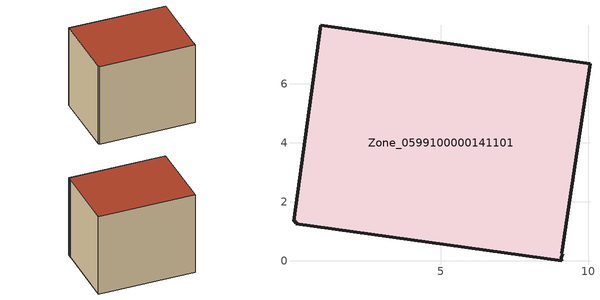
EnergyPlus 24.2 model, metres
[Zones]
Zone_0599100000141101
 floor ground (C_G): 9.14,0.24 9.07,0.11 9.1,0 0.09,1.25 0.1,1.33 0.01,1.34 0.94,7.99 10.05,6.68 9.09,0.26 z0
 wall outside (C_F): 10.05,6.68 0.94,7.99 0.01,1.34 0.1,1.33 0.09,1.25 9.1,0 9.07,0.11 9.14,0.24 9.09,0.26 10.05,6.68 z0:8.1
 roof outside (C_R): 9.09,0.26 10.05,6.68 0.94,7.99 0.01,1.34 0.1,1.33 0.09,1.25 9.1,0 9.07,0.11 9.14,0.24 z8.1
[BUILDING]
Pand.0599100000141101: North Axis=0; Terrain=City; Loads Convergence Tolerance Value=0.04; Temperature Convergence Tolerance Value=0.4; Solar Distribution=FullExterior; Maximum Number of Warmup Days=25; Minimum Number of Warmup Days=1
[Site:Location]
Rotterdam.The.Hague.AP_ZH_NLD Design_Conditions: Latitude=51.96; Longitude=4.45; Time Zone=1; Elevation=-4.5
[SITE:GROUNDTEMPERATURE:BUILDINGSURFACE]
18, 18, 18, 18, 18, 18, 18, 18, 18, 18, 18, 18
[MATERIAL] Thermal Absorptance=0.9; Solar Absorptance=0.7; Visible Absorptance=0.7
Name | Roughness | Thickness | Conductivity | Density | Specific Heat
G.TC.1946-1964 | MediumSmooth | 0.15 | 1 | 540 | 1210
F.TC.1946-1964 | Rough | 0.3 | 0.857143 | 1920 | 840
R.TC.1946-1964 | MediumRough | 0.2 | 0.235294 | 1500 | 1000
[CONSTRUCTION]
C_G: G.TC.1946-1964
C_F: F.TC.1946-1964
C_R: R.TC.1946-1964
[ZONE]
Zone_0599100000141101: Type=1; Multiplier=1; Ceiling Height=Autocalculate; Volume=Autocalculate; Floor Area=autocalculate; Part of Total Floor Area=Yes
[ZONEINFILTRATION:DESIGNFLOWRATE]
Infil_Zone_0599100000141101: Zone or ZoneList or Space or SpaceList=Zone_0599100000141101; Schedule=AlwaysOn; Design Flow Rate Calculation Method=Flow/Area; Flow Rate per Floor Area=0.003; Constant Term Coefficient=1; Temperature Term Coefficient=0; Velocity Term Coefficient=0; Velocity Squared Term Coefficient=0
[HVACTEMPLATE:ZONE:IDEALLOADSAIRSYSTEM]
Zone_0599100000141101: Maximum Heating Supply Air Temperature=50; Minimum Cooling Supply Air Temperature=13; Maximum Heating Supply Air Humidity Ratio=0.0156; Minimum Cooling Supply Air Humidity Ratio=0.0077; Heating Limit=NoLimit; Cooling Limit=NoLimit; Dehumidification Control Type=ConstantSensibleHeatRatio; Cooling Sensible Heat Ratio=0.7; Dehumidification Setpoint=60; Humidification Control Type=None; Humidification Setpoint=30; Outdoor Air Method=None; Outdoor Air Flow Rate per Person=0.00944; Outdoor Air Flow Rate per Zone Floor Area=0; Outdoor Air Flow Rate per Zone=0; Demand Controlled Ventilation Type=None; Outdoor Air Economizer Type=NoEconomizer; Heat Recovery Type=None; Sensible Heat Recovery Effectiveness=0.7; Latent Heat Recovery Effectiveness=0.65
[ZONECONTROL:THERMOSTAT]
ThermostatControl_Zone_0599100000141101: Zone or ZoneList=Zone_0599100000141101; Control Type Schedule=DualSetpointControlType; Control 1=Thermostat_Zone_0599100000141101; Temperature Difference Between Cutout And Setpoint=0
[THERMOSTATSETPOINT:DUALSETPOINT]
Thermostat_Zone_0599100000141101: Heating Setpoint Temperature Schedule=HeatingSetpoint_Zone_0599100000141101; Cooling Setpoint Temperature Schedule=CoolingSetpoint_Zone_0599100000141101
[SCHEDULE:COMPACT]
HeatingSetpoint_Zone_0599100000141101: Through: 12/31, For: AllDays, Until: 24:00, 21
CoolingSetpoint_Zone_0599100000141101: Through: 12/31, For: AllDays, Until: 24:00, 24
DualSetpointControlType: Through: 12/31, For: AllDays, Until: 24:00, 4
AlwaysOn: Through: 12/31, For: AllDays, Until: 24:00, 1
